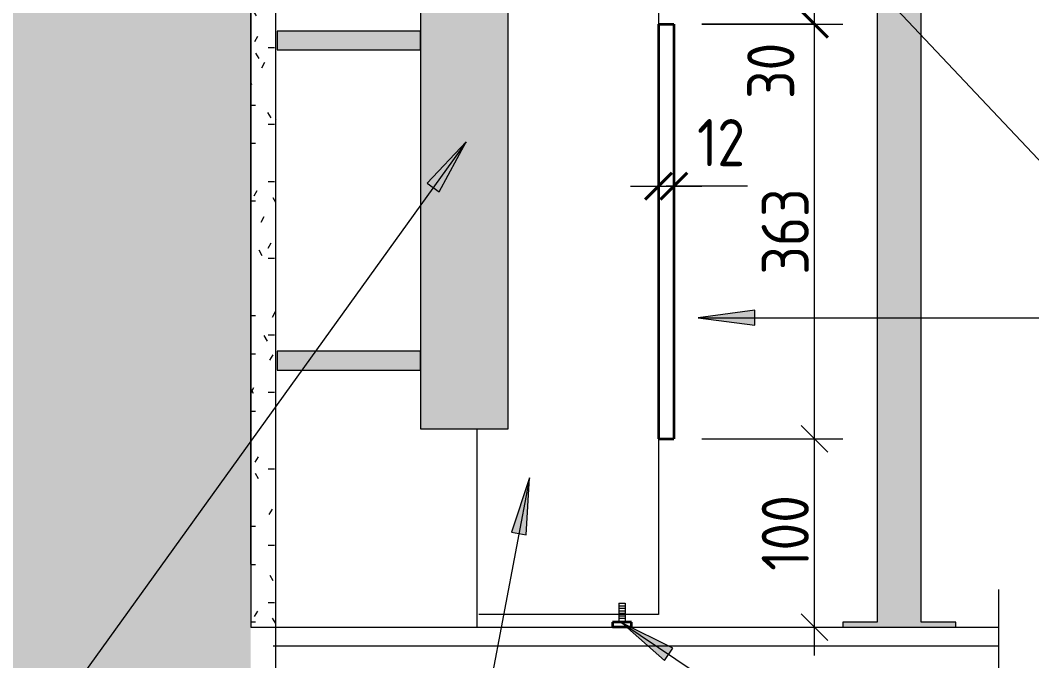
# Model space of a CAD drawing. Header units: millimetres. Extents: x 706 to 61221, y -16940 to 17865.
# Drawn here: x 11257 to 12062, y 4069 to 4579 of the extents above; entities that cross this region are included whole.
import ezdxf

# ---------------------------------------------------------------- set-up
doc = ezdxf.new("R2010")
doc.units = ezdxf.units.MM
for name, color, linetype, lineweight in [('Аннотация', 7, 'Continuous', 20), ('Размеры', 7, 'Continuous', 9), ('Размеры-15', 7, 'Continuous', 9), ('Узлы', 7, 'Continuous', 20)]:
    doc.layers.add(name, color=color, linetype=linetype, lineweight=lineweight)
doc.layers.add('Линии', color=7, linetype='Continuous', lineweight=9, true_color=0x00a600)
doc.styles.add('GOST Common_1', font='GOST_Common.ttf', dxfattribs={"width": 0.9, "height": 37.5})
doc.dimstyles.new('ADSK_Основной_2_5_мм_Округление_до_10_мм', dxfattribs={"dimscale": 304.8, "dimtxt": 37.714312, "dimasz": 0.069587, "dimexe": 0.073819, "dimexo": 0.073819, "dimgap": 0.014764, "dimtad": 1, "dimdec": 0, "dimrnd": 10, "dimdsep": 46, "dimtxsty": 'GOST Common_1', "dimblk1": 'OBLIQUE', "dimblk2": 'OBLIQUE', "dimsah": 1, "dimcen": 0.09, "dimdle": 0.073819, "dimazin": 2, "dimtfac": 1, "dimtdec": 4, "dimtix": 1, "dimtmove": 0, "dimatfit": 3, "dimfxl": 1, "dimtvp": 1, "dimtolj": 1, "dimtzin": 0, "dimlwd": 20, "dimlwe": 20, "dimarcsym": 2})
doc.dimstyles.new('ADSK_Основной_2_5_мм_Округление_до_10_мм_1', dxfattribs={"dimscale": 304.8, "dimtxt": 37.714312, "dimasz": 0.069587, "dimexe": 0.073819, "dimexo": 0.073819, "dimgap": 0.014764, "dimtad": 1, "dimdec": 0, "dimrnd": 10, "dimdsep": 46, "dimtxsty": 'GOST Common_1', "dimblk1": 'OBLIQUE', "dimblk2": 'OBLIQUE', "dimsah": 1, "dimcen": 0.09, "dimdle": 0.073819, "dimazin": 2, "dimtfac": 1, "dimtdec": 4, "dimtix": 1, "dimtmove": 1, "dimatfit": 3, "dimfxl": 1, "dimtvp": 1, "dimtolj": 1, "dimtzin": 0, "dimlwd": 20, "dimlwe": 20, "dimarcsym": 2})
doc.dimstyles.new('ADSK_Основной_2_5_мм_Округление_до_1_мм', dxfattribs={"dimscale": 304.8, "dimtxt": 37.714312, "dimasz": 0.069587, "dimexe": 0.073819, "dimexo": 0.073819, "dimgap": 0.014764, "dimtad": 1, "dimdec": 0, "dimdsep": 46, "dimtxsty": 'GOST Common_1', "dimblk1": 'OBLIQUE', "dimblk2": 'OBLIQUE', "dimsah": 1, "dimcen": 0.09, "dimdle": 0.073819, "dimazin": 2, "dimtfac": 1, "dimtdec": 4, "dimtix": 1, "dimtmove": 1, "dimatfit": 3, "dimfxl": 1, "dimtvp": 1, "dimtolj": 1, "dimtzin": 0, "dimlwd": 20, "dimlwe": 20, "dimarcsym": 2})

# ---------------------------------------------------------------- blocks, each defined once
blk = doc.blocks.new('ADSK_Обрыв_Линия - По умолчанию-5914617-Подиумы')
at = {"layer": 'Узлы'}
for p, q in [((4818.31, 4007.27), (4818.31, 4080.38)), ((4818.31, 3933.26), (4818.31, 3973.88))]:
    blk.add_line(p, q, dxfattribs=at)
blk = doc.blocks.new('DIMBLOCK69-Подиумы')
at = {"layer": 'Размеры-15', "lineweight": 20, "transparency": 16777216}
for p, q in [((12156.46, 4072.88), (12156.46, 5047.89)), ((12156.46, 5025.39), (12089.56, 5025.39)), ((12156.46, 5025.39), (12178.96, 5025.39)), ((12156.46, 4095.38), (12070.59, 4095.38)), ((12156.46, 4095.38), (12178.96, 4095.38))]:
    blk.add_line(p, q, dxfattribs=at)
at = {"layer": 'Размеры-15', "lineweight": 40, "transparency": 16777216}
for p, q in [((12156.46, 5025.39), (12145.86, 5036)), ((12156.46, 5025.39), (12167.07, 5014.79)), ((12156.46, 4095.38), (12145.86, 4105.98)), ((12156.46, 4095.38), (12167.07, 4084.77))]:
    blk.add_line(p, q, dxfattribs=at)
at = {"layer": 'Размеры-15', "color": 0, "lineweight": 20, "transparency": 16777216, "insert": (12102.96, 4507.65), "char_height": 37.5, "width": 126.5667, "attachment_point": 1, "rotation": 90, "line_spacing_factor": 1.022761, "style": 'GOST Common_1'}
blk.add_mtext('930 *', dxfattribs=at)
blk = doc.blocks.new('_Oblique')
at = {"color": 0, "linetype": 'ByBlock', "lineweight": -2}
blk.add_line((-0.5, -0.5), (0.5, 0.5), dxfattribs=at)
blk = doc.blocks.new('DIMBLOCK70-Подиумы')
at = {"layer": 'Размеры-15', "lineweight": 20, "transparency": 16777216}
for p, q in [((11764.72, 4446.4), (11764.72, 4468.9)), ((11776.72, 4446.4), (11776.72, 4468.9)), ((11742.22, 4446.4), (11799.22, 4446.4)), ((11764.72, 4446.4), (11764.72, 4438.9)), ((11795.32, 4446.4), (11770.72, 4446.4)), ((11776.72, 4446.4), (11776.72, 4438.9)), ((11835.59, 4446.4), (11795.32, 4446.4))]:
    blk.add_line(p, q, dxfattribs=at)
at = {"layer": 'Размеры-15', "lineweight": 40, "transparency": 16777216}
for p, q in [((11764.72, 4446.4), (11775.33, 4457)), ((11776.72, 4446.4), (11787.33, 4457)), ((11764.72, 4446.4), (11754.12, 4435.79)), ((11776.72, 4446.4), (11766.12, 4435.79))]:
    blk.add_line(p, q, dxfattribs=at)
at = {"layer": 'Размеры-15', "color": 0, "lineweight": 20, "transparency": 16777216, "insert": (11795.32, 4499.9), "char_height": 37.5, "width": 48.3255, "attachment_point": 1, "line_spacing_factor": 1.022761, "style": 'GOST Common_1'}
blk.add_mtext('12', dxfattribs=at)
blk = doc.blocks.new('DIMBLOCK73-Подиумы')
at = {"layer": 'Defpoints', "color": 0, "transparency": 16777216}
for p in [(11776.72, 4245.38), (11888.77, 4245.38), (11873.78, 4095.38)]:
    blk.add_point(p, dxfattribs=at)
at = {"layer": 'Размеры', "color": 0, "lineweight": 20, "transparency": 16777216}
for p, q in [((11888.77, 4072.88), (11888.77, 4267.88)), ((11799.22, 4245.38), (11911.27, 4245.38)), ((11896.28, 4095.38), (11911.27, 4095.38))]:
    blk.add_line(p, q, dxfattribs=at)
at = {"layer": 'Размеры', "color": 0, "lineweight": 20, "transparency": 16777216, "xscale": 21.21, "yscale": 21.21, "zscale": 21.21}
for p, rotation in [((11888.77, 4245.38), 90), ((11888.77, 4095.38), 270)]:
    blk.add_blockref('_Oblique', p, dxfattribs=dict(at, rotation=rotation))
at = {"layer": 'Размеры', "color": 0, "lineweight": 20, "transparency": 16777216, "insert": (11865.52, 4170.38), "char_height": 37.5, "width": 76.7071, "attachment_point": 5, "rotation": 90, "style": 'GOST Common_1'}
blk.add_mtext('\\A1;100', dxfattribs=at)
blk = doc.blocks.new('DIMBLOCK74-Подиумы')
at = {"layer": 'Defpoints', "color": 0, "transparency": 16777216}
for p in [(11776.72, 4575.38), (11888.77, 4575.38), (11776.72, 4245.38)]:
    blk.add_point(p, dxfattribs=at)
at = {"layer": 'Размеры', "color": 0, "lineweight": 20, "transparency": 16777216}
for p, q in [((11888.77, 4222.88), (11888.77, 4597.88)), ((11799.22, 4575.38), (11911.27, 4575.38)), ((11799.22, 4245.38), (11911.27, 4245.38))]:
    blk.add_line(p, q, dxfattribs=at)
at = {"layer": 'Размеры', "color": 0, "lineweight": 20, "transparency": 16777216, "xscale": 21.21, "yscale": 21.21, "zscale": 21.21}
for p, rotation in [((11888.77, 4575.38), 90), ((11888.77, 4245.38), 270)]:
    blk.add_blockref('_Oblique', p, dxfattribs=dict(at, rotation=rotation))
at = {"layer": 'Размеры', "color": 0, "lineweight": 20, "transparency": 16777216, "insert": (11865.52, 4410.38), "char_height": 37.5, "width": 85.1449, "attachment_point": 5, "rotation": 90, "style": 'GOST Common_1'}
blk.add_mtext('\\A1;363', dxfattribs=at)
blk = doc.blocks.new('DIMBLOCK75-Подиумы')
at = {"layer": 'Размеры-15', "lineweight": 40, "transparency": 16777216}
for p, q in [((11888.77, 4605.38), (11878.17, 4615.98)), ((11888.77, 4605.38), (11899.38, 4594.77)), ((11888.77, 4575.38), (11878.17, 4585.98)), ((11888.77, 4575.38), (11899.38, 4564.77))]:
    blk.add_line(p, q, dxfattribs=at)
at = {"layer": 'Размеры-15', "lineweight": 20, "transparency": 16777216}
for p, q in [((11888.77, 4605.38), (11799.22, 4605.38)), ((11888.77, 4575.38), (11888.77, 4605.38)), ((11888.77, 4605.38), (11911.27, 4605.38)), ((11888.77, 4563.28), (11888.77, 4590.38)), ((11888.77, 4575.38), (11799.22, 4575.38)), ((11888.77, 4575.38), (11911.27, 4575.38)), ((11888.77, 4515.98), (11888.77, 4563.28))]:
    blk.add_line(p, q, dxfattribs=at)
at = {"layer": 'Размеры-15', "color": 0, "lineweight": 20, "transparency": 16777216, "insert": (11835.27, 4515.98), "char_height": 37.5, "width": 56.7632, "attachment_point": 1, "rotation": 90, "line_spacing_factor": 1.022761, "style": 'GOST Common_1'}
blk.add_mtext('30', dxfattribs=at)

msp = doc.modelspace()

# ---------------------------------------------------------------- hatches: boundary and pattern name
at = {"layer": 'Аннотация', "lineweight": 9}
for points in [[(11611.493, 4481.91), (11580.407, 4448.838), (11590.026, 4441.919)], [(11796.249, 4341.773), (11841.249, 4335.848), (11841.249, 4347.697)], [(11661.861, 4214.123), (11647.684, 4171.005), (11659.327, 4168.805)], [(11735.496, 4098.903), (11769.53, 4068.874), (11776.143, 4078.706)]]:
    msp.add_hatch(color=256, dxfattribs=at).paths.add_polyline_path(points)
at = {"layer": 'Узлы', "lineweight": 9}
h = msp.add_hatch(dxfattribs=at)
h.set_pattern_fill('FP_4', color=256, style=0, pattern_type=2)
h.set_pattern_definition([(0, (7217.277, 0), (60.96, 15.24), [5.029, -40.691, 5.029, -40.691, -243.84]), (0, (7217.277, 0), (60.96, 15.24), [-91.44, 5.029, -86.411, 5.029, -40.691, -106.68]), (0, (7217.277, 0), (60.96, 15.24), [-228.6, 5.029, -25.451, 5.029, -71.171]), (120, (7240.137, 7.62), (-43.678227, 45.17291), [5.029, -40.691, 5.029, -40.691, -243.84]), (120, (7240.137, 7.62), (-43.678227, 45.17291), [-91.44, 5.029, -86.411, 5.029, -40.691, -106.68]), (120, (7240.137, 7.62), (-43.678227, 45.17291), [-228.6, 5.029, -25.451, 5.029, -71.171]), (240, (7247.757, 38.1), (-17.281773, -60.41291), [5.029, -40.691, 5.029, -40.691, -243.84]), (240, (7247.757, 38.1), (-17.281773, -60.41291), [-91.44, 5.029, -86.411, 5.029, -40.691, -106.68]), (240, (7247.757, 38.1), (-17.281773, -60.41291), [-228.6, 5.029, -25.451, 5.029, -71.171])])
h.paths.add_polyline_path([(11440.087, 4095.378), (11460.087, 4095.378), (11460.087, 4793.261), (11620.087, 4793.261), (11620.087, 4999.378), (11600.087, 4999.378), (11600.087, 4813.261), (11440.087, 4813.261), (11440.087, 4099.378)])
at = {"layer": 'Узлы', "true_color": 0xc0c0c0}
msp.add_hatch(color=9, dxfattribs=at).paths.add_polyline_path([(12001.247, 4095.378), (12001.247, 4099.378), (11973.747, 4099.378), (11973.747, 5001.393), (11938.747, 5001.393), (11938.747, 4099.378), (11911.247, 4099.378), (11911.247, 4095.378), (11973.747, 4095.378)])
at = {"layer": 'Узлы', "true_color": 0xffffff}
for points in [[(11117.057, 3933.261), (11440.087, 3933.261), (11440.087, 4943.261), (11117.057, 4943.261), (11117.057, 4713.261)], [(11575.087, 4253.261), (11645.087, 4253.261), (11645.087, 4628.261), (11575.087, 4628.261), (11575.087, 4300.027)], [(11575.087, 4555.027), (11575.087, 4570.027), (11461.204, 4570.027), (11461.204, 4555.027)], [(11575.087, 4300.027), (11575.087, 4315.027), (11461.204, 4315.027), (11461.204, 4300.027)]]:
    msp.add_hatch(color=7, dxfattribs=at).paths.add_polyline_path(points)

# ---------------------------------------------------------------- linework, layer by layer
at = {"layer": 'Аннотация', "lineweight": 9}
for p, q in [((11787.575, 4764.075), (12185.755, 4341.773)), ((11611.493, 4481.91), (11156.494, 3849.349)), ((11611.493, 4481.91), (11580.407, 4448.838)), ((11590.026, 4441.919), (11611.493, 4481.91)), ((11580.407, 4448.838), (11590.026, 4441.919)), ((11841.249, 4347.697), (11796.249, 4341.773)), ((11841.249, 4335.848), (11841.249, 4347.697)), ((11796.249, 4341.773), (11841.249, 4335.848)), ((11796.249, 4341.773), (12228.161, 4341.773)), ((11661.861, 4214.123), (11574.726, 3753.012)), ((11661.861, 4214.123), (11647.684, 4171.005)), ((11659.327, 4168.805), (11661.861, 4214.123)), ((11647.684, 4171.005), (11659.327, 4168.805)), ((11735.496, 4098.903), (11769.53, 4068.874)), ((11776.143, 4078.706), (11735.496, 4098.903)), ((11735.496, 4098.903), (12106.548, 3849.349)), ((11769.53, 4068.874), (11776.143, 4078.706))]:
    msp.add_line(p, q, dxfattribs=at)
at = {"layer": 'Аннотация'}
msp.add_line((12035.587, 4080.378), (12035.587, 4125.378), dxfattribs=at)
at = {"layer": 'Линии', "color": 7}
for p, q in [((11764.722, 5001.393), (11764.722, 4105.378)), ((11938.747, 5001.393), (11938.747, 4099.378)), ((11973.747, 4099.378), (11973.747, 5001.393)), ((11620.087, 4253.261), (11620.087, 4095.378)), ((11733.027, 4114.378), (11733.027, 4099.378)), ((11733.027, 4114.378), (11738.027, 4114.378)), ((11738.027, 4114.378), (11738.027, 4099.378)), ((11733.027, 4112.378), (11738.027, 4112.378)), ((11733.027, 4110.378), (11738.027, 4110.378)), ((11733.027, 4108.378), (11738.027, 4108.378)), ((11733.027, 4106.378), (11738.027, 4106.378)), ((11764.722, 4105.378), (11621.722, 4105.378)), ((11733.027, 4104.378), (11738.027, 4104.378)), ((11733.027, 4102.378), (11738.027, 4102.378)), ((11938.747, 4099.378), (11911.247, 4099.378)), ((11911.247, 4099.378), (11911.247, 4095.378)), ((12001.247, 4099.378), (11973.747, 4099.378)), ((12001.247, 4095.378), (12001.247, 4099.378)), ((11911.247, 4095.378), (12001.247, 4095.378))]:
    msp.add_line(p, q, dxfattribs=at)
at = {"layer": 'Линии', "color": 7, "lineweight": 20}
for p, q in [((11440.087, 4813.261), (11440.087, 4095.378)), ((11440.087, 4145.378), (11440.087, 4813.261)), ((11460.087, 4095.378), (11460.087, 4793.261)), ((11575.087, 4628.261), (11575.087, 4253.261)), ((11645.087, 4253.261), (11645.087, 4628.261)), ((11575.087, 4570.027), (11461.204, 4570.027)), ((11461.204, 4570.027), (11461.204, 4555.027)), ((11575.087, 4555.027), (11575.087, 4570.027)), ((11461.204, 4555.027), (11575.087, 4555.027)), ((11575.087, 4315.027), (11461.204, 4315.027)), ((11461.204, 4315.027), (11461.204, 4300.027)), ((11575.087, 4300.027), (11575.087, 4315.027)), ((11461.204, 4300.027), (11575.087, 4300.027)), ((11575.087, 4253.261), (11645.087, 4253.261)), ((11460.087, 4030.378), (11460.087, 4108.261)), ((11440.087, 4095.378), (11460.087, 4095.378)), ((11460.087, 4095.378), (11911.247, 4095.378)), ((12001.247, 4095.378), (12035.587, 4095.378)), ((11458.087, 4080.378), (12035.587, 4080.378))]:
    msp.add_line(p, q, dxfattribs=at)
at = {"layer": 'Линии', "color": 7, "lineweight": 35}
for p, q in [((11764.722, 4575.378), (11776.722, 4575.378)), ((11764.722, 4575.378), (11764.722, 4245.378)), ((11776.722, 4575.378), (11776.722, 4245.378)), ((11764.722, 4245.378), (11776.722, 4245.378)), ((11743.027, 4099.378), (11728.027, 4099.378)), ((11728.027, 4099.378), (11728.027, 4095.378)), ((11743.027, 4095.378), (11743.027, 4099.378)), ((11743.027, 4095.378), (11728.027, 4095.378))]:
    msp.add_line(p, q, dxfattribs=at)
at = {"layer": 'Линии', "color": 251, "lineweight": 20, "true_color": 0x666666}
msp.add_line((11500.087, 4095.378), (11520.087, 4095.378), dxfattribs=at)

# ---------------------------------------------------------------- block references
at = {"layer": 'Узлы'}
msp.add_blockref('ADSK_Обрыв_Линия - По умолчанию-5914617-Подиумы', (7217.277, 0), dxfattribs=at)

# ---------------------------------------------------------------- dimensions: what is measured, and where the dimension line sits
at = {"layer": 'Размеры', "lineweight": 20}
dim = msp.add_linear_dim(base=(12156.463, 5025.393), p1=(12048.087, 4095.378), p2=(12067.057, 5025.393), angle=90, dimstyle='ADSK_Основной_2_5_мм_Округление_до_10_мм', override={"dimpost": '<>*', "dimfxl": 930.208547}, dxfattribs=at)
dim.commit()
dim.dimension.update_dxf_attribs({"geometry": 'DIMBLOCK69-Подиумы', "text_midpoint": (12133.213, 4560.385)})
dim = msp.add_linear_dim(base=(11888.774, 4605.378), p1=(11776.722, 4575.378), p2=(11776.722, 4605.378), angle=90, dimstyle='ADSK_Основной_2_5_мм_Округление_до_10_мм_1', override={"dimpost": '<>', "dimfxl": 30}, dxfattribs=at)
dim.commit()
dim.dimension.update_dxf_attribs({"geometry": 'DIMBLOCK75-Подиумы', "text_midpoint": (11860.267, 4544.362), "dimtype": 160, "text_rotation": 90})
for base, p1, p2, text, override, picture, middle in [((11888.774, 4575.378), (11776.722, 4245.378), (11776.722, 4575.378), '363', {"dimpost": '<>', "dimfxl": 330}, 'DIMBLOCK74-Подиумы', (11865.524, 4410.378)), ((11888.774, 4245.378), (11873.776, 4095.378), (11776.722, 4245.378), '100', {"dimpost": '<>', "dimfxl": 178.660137}, 'DIMBLOCK73-Подиумы', (11865.524, 4170.378))]:
    dim = msp.add_linear_dim(base=base, p1=p1, p2=p2, angle=90, text=text, dimstyle='ADSK_Основной_2_5_мм_Округление_до_10_мм', override=override, dxfattribs=at)
    dim.commit()
    dim.dimension.update_dxf_attribs({"geometry": picture, "text_midpoint": middle})
dim = msp.add_linear_dim(base=(11776.722, 4446.398), p1=(11764.722, 4461.396), p2=(11776.722, 4461.396), dimstyle='ADSK_Основной_2_5_мм_Округление_до_1_мм', override={"dimpost": '<>', "dimfxl": 12}, dxfattribs=at)
dim.commit()
dim.dimension.update_dxf_attribs({"geometry": 'DIMBLOCK70-Подиумы', "text_midpoint": (11819.479, 4474.904), "dimtype": 160})

doc.saveas('drawing.dxf')
